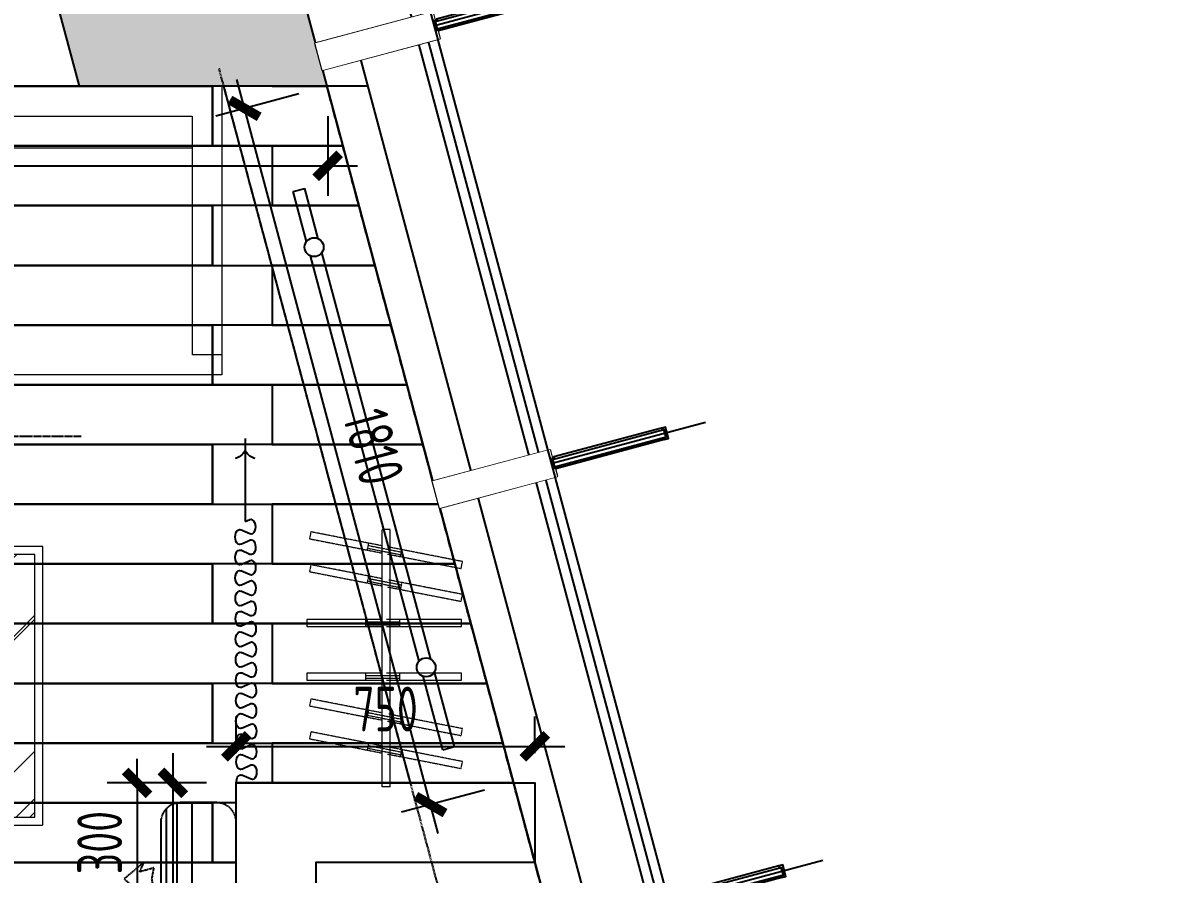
# Model space of a CAD drawing. Header units: millimetres. Extents: x 101598 to 258742, y -131098 to 15111.
# Drawn here: x 249569 to 252412, y -90210 to -88070 of the extents above; entities that cross this region are included whole.
import ezdxf
from ezdxf.xclip import XClip

# ---------------------------------------------------------------- set-up
doc = ezdxf.new("R2010")
doc.units = ezdxf.units.MM
doc.header["$LTSCALE"] = 10
doc.header["$XCLIPFRAME"] = 2
doc.set_wipeout_variables(frame=1)
for name, pattern in [('CENTER2', [1.125, 0.75, -0.125, 0.125, -0.125]), ('DASH', [0.35, 0.25, -0.1]), ('HIDDEN2', [0.1875, 0.125, -0.0625])]:
    doc.linetypes.add(name, pattern=pattern)
doc.layers.get('DEFPOINTS').update_dxf_attribs({"color": 251})
for name, color, linetype in [('0-COLLA', 1, 'Continuous'), ('C天-AC', 1, 'Continuous'), ('Z-C天-AC(分体)', 1, 'HIDDEN2'), ('Z-C天-CEIL', 1, 'Continuous'), ('Z-C天-LITEDIM', 1, 'Continuous'), ('Z-F平-FLOOR2-HATCH', 8, 'Continuous'), ('Z-P平-CURT', 1, 'Continuous'), ('Z-P平-WALL1', 5, 'Continuous'), ('Z-P平-WALLDIM', 1, 'Continuous'), ('Z-建筑-门窗', 1, 'Continuous'), ('Z-梁图', 2, 'Continuous'), ('玻璃', 30, 'Continuous'), ('立剖面看线', 123, 'Continuous')]:
    doc.layers.add(name, color=color, linetype=linetype)
doc.layers.add('DIM_MODI', color=6, linetype='Continuous', plot=False)
doc.layers.add('Z-P平-FURN1', color=3, linetype='HIDDEN2', lineweight=0)
doc.styles.add('MD(DimT)', font='ARCHS.SHX', dxfattribs={"width": 0.8, "bigfont": 'hza.shx'})
doc.dimstyles.new('MD-DIM_75', dxfattribs={"dimscale": 75, "dimtxt": 1.5, "dimasz": 0.8, "dimexe": 1, "dimexo": 1, "dimgap": 0.5, "dimtad": 1, "dimdec": 0, "dimzin": 0, "dimdsep": 46, "dimtxsty": 'MD(DimT)', "dimblk": 'ARCHTICK', "dimcen": 0.09, "dimdle": 1, "dimclrd": 1, "dimclre": 1, "dimclrt": 2, "dimadec": 0, "dimazin": 0, "dimtfac": 1, "dimtdec": 0, "dimtix": 1, "dimtmove": 2, "dimatfit": 3, "dimldrblk": 'ARCHTICK', "dimfxl": 8, "dimfxlon": 1, "dimtolj": 1, "dimtzin": 0, "dimarcsym": 0})

# ---------------------------------------------------------------- blocks, each defined once
blk = doc.blocks.new('TYRTYRE')
at = {"layer": 'Z-梁图', "linetype": 'DASH'}
for p, q in [((259204.1, -88588.9), (266184.9, -88588.9)), ((268128.2, -94488.9), (266547.3, -88588.9)), ((268387, -94488.9), (266806.1, -88588.9))]:
    blk.add_line(p, q, dxfattribs=at)
blk = doc.blocks.new('_ArchTick')
at = {"color": 0, "linetype": 'ByBlock', "const_width": 0.4}
blk.add_lwpolyline([(-0.5, -0.5), (0.5, 0.5)], dxfattribs=at)
blk = doc.blocks.new('*D174')
at = {"layer": 'DEFPOINTS', "color": 0, "transparency": 16777216}
for p in [(245695.4, -88230.1), (250335, -88230.1), (250335, -88430.1)]:
    blk.add_point(p, dxfattribs=at)
at = {"layer": 'Z-P平-WALLDIM', "color": 1, "lineweight": -2, "transparency": 16777216}
for p, q in [((245695.4, -88305.1), (245695.4, -88505.1)), ((250335, -88305.1), (250335, -88505.1)), ((245620.4, -88430.1), (250410, -88430.1))]:
    blk.add_line(p, q, dxfattribs=at)
at = {"layer": 'Z-P平-WALLDIM', "color": 1, "lineweight": -2, "transparency": 16777216, "xscale": 60, "yscale": 60, "zscale": 60, "rotation": 180}
blk.add_blockref('_ArchTick', (245695.4, -88430.1), dxfattribs=at)
at = {"layer": 'Z-P平-WALLDIM', "color": 1, "lineweight": -2, "transparency": 16777216, "xscale": 60, "yscale": 60, "zscale": 60}
blk.add_blockref('_ArchTick', (250335, -88430.1), dxfattribs=at)
at = {"layer": 'Z-P平-WALLDIM', "color": 2, "transparency": 16777216, "insert": (248015.2, -88336.3), "char_height": 112.5, "attachment_point": 5, "style": 'MD(DimT)'}
blk.add_mtext('\\A1;4640', dxfattribs=at)
blk = doc.blocks.new('ef')
at = {"layer": 'DIM_MODI', "color": 1}
blk.add_line((15, -400), (15, 300), dxfattribs=at)
at = {"layer": '玻璃'}
blk.add_lwpolyline([(5, -5), (25, -5), (25, -295), (5, -295)], close=True, dxfattribs=at)
at = {"layer": '立剖面看线'}
for p, q in [((0, -290), (0, -10)), ((30, -290), (30, -10))]:
    blk.add_line(p, q, dxfattribs=at)
for points in [[(0, -5), (-20, -5), (-20, 300), (50, 300), (50, -5), (30, -5), (30, 0), (0, 0), (0, -5), (0, -5)], [(0, 0), (30, 0), (30, -10)], [(0, -10), (0, 0)], [(30, -10), (25, -10), (25, -5), (5, -5), (5, -10), (0, -10)], [(5, -290), (5, -295), (25, -295), (25, -290)]]:
    blk.add_lwpolyline(points, dxfattribs=at)
blk.add_polyline3d([(5, -290, 0), (0, -290, 0), (0, -300, 0), (30, -300, 0), (30, -290, 0), (25, -290, 0)], dxfattribs=at)
blk.add_wipeout([(50, -5), (30, -5), (30, 0), (0, 0), (0, -5), (-20, -5), (-20, 300), (50, 300)]).dxf.layer = '立剖面看线'
blk = doc.blocks.new('dsgfes')
at = {"layer": 'Z-P平-CURT'}
for p, q in [((282912, -114466.1, 0), (282912, -114675.1, 0)), ((282912, -114675.1, 0), (282923.5, -114669.8, 0)), ((282923.6, -114705.9, 0), (282900.5, -114695.6, 0)), ((282900.7, -114731.7, 0), (282923.7, -114721.2, 0)), ((282923.9, -114757.3, 0), (282900.8, -114747, 0)), ((282901, -114783.1, 0), (282924, -114772.6, 0)), ((282924.1, -114808.6, 0), (282901, -114798.4, 0)), ((282901.2, -114834.4, 0), (282924.2, -114824, 0)), ((282924.4, -114860, 0), (282901.3, -114849.8, 0)), ((282901.5, -114885.8, 0), (282924.4, -114875.3, 0)), ((282924.6, -114911.4, 0), (282901.5, -114901.1, 0)), ((282901.7, -114937.2, 0), (282924.7, -114926.7, 0)), ((282924.9, -114962.8, 0), (282901.8, -114952.5, 0)), ((282901.9, -114988.5, 0), (282924.9, -114978.1, 0)), ((282925.1, -115014.1, 0), (282902, -115003.9, 0)), ((282902.2, -115039.9, 0), (282925.2, -115029.5, 0)), ((282925.3, -115065.5, 0), (282902.3, -115055.2, 0)), ((282902.4, -115091.3, 0), (282925.4, -115080.8, 0)), ((282925.6, -115116.9, 0), (282902.5, -115106.6, 0)), ((282902.7, -115142.7, 0), (282925.7, -115132.2, 0)), ((282925.8, -115168.2, 0), (282902.7, -115158, 0)), ((282902.9, -115194, 0), (282925.9, -115183.6, 0)), ((282926.1, -115219.6, 0), (282903, -115209.4, 0)), ((282903.2, -115245.4, 0), (282926.1, -115234.9, 0)), ((282926.3, -115271, 0), (282903.2, -115260.7, 0)), ((282903.4, -115296.8, 0), (282926.4, -115286.3, 0)), ((282926.6, -115322.4, 0), (282903.5, -115312.1, 0)), ((282889.6, -115331.3, 0), (282915.1, -115331.1, 0))]:
    blk.add_line(p, q, dxfattribs=at)
at = {"layer": 'Z-P平-CURT', "extrusion": (7.86521e-19, 2.61427e-24, -1)}
for centre, major_axis, start_param, end_param in [((282882, -114443.1, 0), (-0.2, -73.7), -0.754423, -0.104277), ((282942.1, -114443.3, 0), (-0.2, -73.7), 0.103858, 0.754423), ((282926.4, -114687.9, 0), (0.1, -18.7), 2.879793, 6.544985), ((282897.8, -114713.7, 0), (0.1, -18.7), -0.261799, 3.403392), ((282926.7, -114739.2, 0), (0.1, -18.7), 2.879793, 6.544985), ((282898, -114765, 0), (0.1, -18.7), -0.261799, 3.403392), ((282926.9, -114790.6, 0), (0.1, -18.7), 2.879793, 6.544985), ((282898.2, -114816.4, 0), (0.1, -18.7), -0.261799, 3.403392), ((282927.2, -114842, 0), (0.1, -18.7), 2.879793, 6.544985), ((282898.5, -114867.8, 0), (0.1, -18.7), -0.261799, 3.403392), ((282898.7, -114919.2, 0), (0.1, -18.7), -0.261799, 3.403392), ((282927.4, -114893.3, 0), (0.1, -18.7), 2.879793, 6.544985), ((282927.6, -114944.7, 0), (0.1, -18.7), 2.879793, 6.544985), ((282899, -114970.5, 0), (0.1, -18.7), -0.261799, 3.403392), ((282927.9, -114996.1, 0), (0.1, -18.7), 2.879793, 6.544985), ((282899.2, -115021.9, 0), (0.1, -18.7), -0.261799, 3.403392), ((282928.1, -115047.5, 0), (0.1, -18.7), 2.879793, 6.544985), ((282899.5, -115073.3, 0), (0.1, -18.7), -0.261799, 3.403392), ((282928.4, -115098.8, 0), (0.1, -18.7), 2.879793, 6.544985), ((282899.7, -115124.7, 0), (0.1, -18.7), -0.261799, 3.403392), ((282899.9, -115176, 0), (0.1, -18.7), -0.261799, 3.403392), ((282928.6, -115150.2, 0), (0.1, -18.7), 2.879793, 6.544985), ((282928.9, -115201.6, 0), (0.1, -18.7), 2.879793, 6.544985), ((282900.2, -115227.4, 0), (0.1, -18.7), -0.261799, 3.403392), ((282929.1, -115253, 0), (0.1, -18.7), 2.879793, 6.544985), ((282900.4, -115278.8, 0), (0.1, -18.7), -0.261799, 3.403392), ((282929.4, -115304.3, 0), (0.1, -18.7), 2.879793, 6.544985), ((282900.7, -115330.1, 0), (0.1, -18.7), 1.513399, 3.403392)]:
    blk.add_ellipse(centre, major_axis=major_axis, ratio=0.596091, start_param=start_param, end_param=end_param, dxfattribs=at)
blk = doc.blocks.new('fgwetq')
at = {"layer": 'Z-P平-FURN1', "color": 8}
for p, q in [((283322.9, -114684.6, 0), (283302.9, -114684.6, 0)), ((283302.9, -115331.1, 0), (283302.9, -114684.6, 0)), ((283322.9, -115331.1, 0), (283322.9, -114684.6, 0)), ((283266, -114736.2, 0), (283269.4, -114718.8, 0)), ((283268.2, -114724.6, 0), (283351.8, -114741, 0)), ((283266.9, -114731.5, 0), (283350.5, -114747.9, 0)), ((283349.5, -114752.6, 0), (283352.9, -114735.2, 0)), ((283266, -114818.8, 0), (283269.4, -114801.4, 0)), ((283266.9, -114814.1, 0), (283350.5, -114830.5, 0)), ((283268.2, -114807.2, 0), (283351.8, -114823.6, 0)), ((283349.5, -114835.2, 0), (283352.9, -114817.8, 0)), ((283262.2, -114928.5, 0), (283262.2, -114910.7, 0)), ((283262.2, -114916.7, 0), (283347.4, -114916.7, 0)), ((283262.2, -114923.7, 0), (283347.4, -114923.7, 0)), ((283347.4, -114928.5, 0), (283347.4, -114910.7, 0)), ((283262.2, -115063.1, 0), (283262.2, -115045.3, 0)), ((283262.2, -115051.2, 0), (283347.4, -115051.2, 0)), ((283262.2, -115058.2, 0), (283347.4, -115058.2, 0)), ((283347.4, -115063.1, 0), (283347.4, -115045.3, 0)), ((283266, -115156, 0), (283269.4, -115138.6, 0)), ((283266.9, -115151.3, 0), (283350.4, -115167.7, 0)), ((283268.2, -115144.4, 0), (283351.8, -115160.8, 0)), ((283349.5, -115172.4, 0), (283352.9, -115155, 0)), ((283266, -115238.6, 0), (283269.4, -115221.2, 0)), ((283266.9, -115233.9, 0), (283350.4, -115250.3, 0)), ((283268.2, -115227, 0), (283351.8, -115243.4, 0)), ((283349.5, -115255, 0), (283352.9, -115237.6, 0)), ((283322.9, -115331.1, 0), (283302.9, -115331.1, 0))]:
    blk.add_line(p, q, dxfattribs=at)
at = {"layer": 'Z-P平-FURN1', "color": 8, "elevation": 0}
for points in [[(283302.9, -114725.4), (283124, -114690.3), (283120.6, -114707.7), (283302.9, -114743.4)], [(283316.6, -114746.1), (283501.5, -114782.3), (283504.9, -114764.9), (283320, -114728.7)], [(283302.3, -114807.9), (283124, -114772.9), (283120.6, -114790.3), (283302.9, -114826)], [(283316.6, -114828.7), (283501.5, -114864.9), (283504.9, -114847.5), (283320, -114811.3)], [(283302.9, -114910.7), (283114.1, -114910.7), (283114.1, -114928.5), (283302.9, -114928.5)], [(283313.8, -114928.5), (283502.3, -114928.5), (283502.3, -114910.7), (283313.8, -114910.7)], [(283302.9, -115045.3), (283114.1, -115045.3), (283114.1, -115063.1), (283302.9, -115063.1)], [(283313.8, -115063.1), (283502.3, -115063.1), (283502.3, -115045.3), (283313.8, -115045.3)], [(283302.3, -115145.1), (283124, -115110.1), (283120.6, -115127.5), (283302.9, -115163.2)], [(283316.6, -115165.9), (283501.5, -115202.1), (283504.9, -115184.7), (283320, -115148.5)], [(283302.3, -115227.7), (283124, -115192.7), (283120.6, -115210.1), (283302.9, -115245.8)], [(283316.6, -115248.5), (283501.5, -115284.7), (283504.9, -115267.3), (283320, -115231.1)]]:
    blk.add_lwpolyline(points, dxfattribs=at)
blk = doc.blocks.new('A$C06655903')
at = {"extrusion": (0, 0, -1)}
for p, q in [((0, 2100), (725, 2100)), ((0, 0), (0, 2100)), ((675, 2100), (675, 2025)), ((725, 2100), (725, 0)), ((75, 75), (75, 2025)), ((75, 2025), (675, 2025)), ((675, 75), (75, 75)), ((675, 75), (675, 0)), ((725, 0), (0, 0))]:
    blk.add_line(p, q, dxfattribs=at)
at = {"color": 8, "linetype": 'HIDDEN2', "extrusion": (0, 0, -1)}
for p, q in [((155, 75), (155, 2025)), ((155, 1374.7), (725, 1374.7)), ((155, 725.3), (725, 725.3))]:
    blk.add_line(p, q, dxfattribs=at)
blk = doc.blocks.new('A$C6CB63ED4')
at = {"linetype": 'HIDDEN2'}
h = blk.add_hatch(dxfattribs=at)
h.set_pattern_fill('AR-RROOF', color=8, scale=10, angle=225, style=0)
h.set_pattern_definition([(315, (833964.5, -14680.86), (791.9596, -296.98485), [5250, -700, 1750, -350]), (315, (834417.4, -14886.27), (81.67083, 576.64558), [1050, -115.5, 2100, -262.5]), (315, (834298.62, -14594.24), (1452.75088, -1121.1178), [2800, -490, 1400, -350])])
h.paths.add_polyline_path([(680, 20), (680, 1180), (20, 1180), (20, 20)])
blk.add_lwpolyline([(700, 0), (700, 1200), (0, 1200), (0, 0)], close=True)
at = {"color": 8, "linetype": 'HIDDEN2'}
blk.add_lwpolyline([(680, 20), (680, 1180), (20, 1180), (20, 20)], close=True, dxfattribs=at)
blk = doc.blocks.new('空调26平面')
at = {"color": 8, "linetype": 'HIDDEN2'}
for p, q in [((0, 170.5), (900.3, 170.5)), ((3.6, 132.2), (896.6, 132.2)), ((15.7, 105.5), (884.6, 105.5))]:
    blk.add_line(p, q, dxfattribs=at)
at = {"linetype": 'HIDDEN2'}
blk.add_lwpolyline([(0, 231.9), (0, 141.9, 0.414214), (50, 91.9), (850.3, 91.9, 0.414214), (900.3, 141.9), (900.3, 231.9, 0.414214), (850.3, 281.9), (50, 281.9, 0.414214)], format="xyb", close=True, dxfattribs=at)
at = {"color": 8, "linetype": 'HIDDEN2'}
for points in [[(163.8, 75), (173.8, 39.2), (149.4, 50.2), (191.6, 0), (233.7, 50.2), (209.3, 39.2), (219.3, 75), (191.6, 69.9)], [(422.4, 75), (432.4, 39.2), (408, 50.2), (450.1, 0), (492.3, 50.2), (467.9, 39.2), (477.9, 75), (450.1, 69.9)], [(785.9, 75), (775.9, 39.2), (800.3, 50.2), (758.2, 0), (716, 50.2), (740.4, 39.2), (730.4, 75), (758.2, 69.9)]]:
    blk.add_lwpolyline(points, close=True, dxfattribs=at)
blk = doc.blocks.new('*U269')
at = {"layer": 'C天-AC', "color": 8}
blk.add_blockref('空调26平面', (0, 0), dxfattribs=at)
blk = doc.blocks.new('*D307')
at = {"layer": 'DEFPOINTS', "color": 0, "transparency": 16777216}
for p in [(250105.5, -89980.1), (249945.9, -90930.1), (250105.5, -90930.1)]:
    blk.add_point(p, dxfattribs=at)
at = {"layer": 'Z-P平-WALLDIM', "color": 1, "lineweight": -2, "transparency": 16777216}
for p, q in [((249945.9, -89905.1), (249945.9, -91005.1)), ((250030.5, -89980.1), (249870.9, -89980.1)), ((250030.5, -90930.1), (249870.9, -90930.1))]:
    blk.add_line(p, q, dxfattribs=at)
at = {"layer": 'Z-P平-WALLDIM', "color": 1, "lineweight": -2, "transparency": 16777216, "xscale": 60, "yscale": 60, "zscale": 60}
for p, rotation in [((249945.9, -89980.1), 90), ((249945.9, -90930.1), 270)]:
    blk.add_blockref('_ArchTick', p, dxfattribs=dict(at, rotation=rotation))
at = {"layer": 'Z-P平-WALLDIM', "color": 2, "transparency": 16777216, "insert": (249852.2, -90455.1), "char_height": 112.5, "attachment_point": 5, "rotation": 90, "style": 'MD(DimT)'}
blk.add_mtext('\\A1;950', dxfattribs=at)
blk = doc.blocks.new('*D308')
at = {"layer": 'DEFPOINTS', "color": 0, "transparency": 16777216}
for p in [(250855.5, -89888.4), (250105.5, -89980.1), (250855.5, -89980.1)]:
    blk.add_point(p, dxfattribs=at)
at = {"layer": 'Z-P平-WALLDIM', "color": 1, "lineweight": -2, "transparency": 16777216}
for p, q in [((250105.5, -89905.1), (250105.5, -89813.4)), ((250855.5, -89905.1), (250855.5, -89813.4)), ((250030.5, -89888.4), (250930.5, -89888.4))]:
    blk.add_line(p, q, dxfattribs=at)
at = {"layer": 'Z-P平-WALLDIM', "color": 1, "lineweight": -2, "transparency": 16777216, "xscale": 60, "yscale": 60, "zscale": 60, "rotation": 180}
blk.add_blockref('_ArchTick', (250105.5, -89888.4), dxfattribs=at)
at = {"layer": 'Z-P平-WALLDIM', "color": 1, "lineweight": -2, "transparency": 16777216, "xscale": 60, "yscale": 60, "zscale": 60}
blk.add_blockref('_ArchTick', (250855.5, -89888.4), dxfattribs=at)
at = {"layer": 'Z-P平-WALLDIM', "color": 2, "transparency": 16777216, "insert": (250480.5, -89794.7), "char_height": 112.5, "attachment_point": 5, "style": 'MD(DimT)'}
blk.add_mtext('\\A1;750', dxfattribs=at)
blk = doc.blocks.new('*D313')
at = {"layer": 'DEFPOINTS', "color": 0, "transparency": 16777216}
for p in [(250335, -88230.1), (250126.3, -88285.8), (250801.9, -89979.1)]:
    blk.add_point(p, dxfattribs=at)
at = {"layer": 'Z-P平-WALLDIM', "color": 1, "lineweight": -2, "transparency": 16777216}
for p, q in [((250612.5, -90107.2), (250106.9, -88213.3)), ((250262.5, -88249.4), (250053.8, -88305.1)), ((250729.4, -89998.4), (250520.7, -90054.1))]:
    blk.add_line(p, q, dxfattribs=at)
at = {"layer": 'Z-P平-WALLDIM', "color": 1, "lineweight": -2, "transparency": 16777216, "xscale": 60, "yscale": 60, "zscale": 60}
for p, rotation in [((250126.3, -88285.8), 104.9470375913141), ((250593.2, -90034.8), 284.9470375913141)]:
    blk.add_blockref('_ArchTick', p, dxfattribs=dict(at, rotation=rotation))
at = {"layer": 'Z-P平-WALLDIM', "color": 2, "transparency": 16777216, "insert": (250450.3, -89136.1), "char_height": 112.5, "attachment_point": 5, "rotation": 284.947, "style": 'MD(DimT)'}
blk.add_mtext('\\A1;1810', dxfattribs=at)
blk = doc.blocks.new('*D314')
at = {"layer": 'DEFPOINTS', "color": 0, "transparency": 16777216}
for p in [(250105.5, -89980.1), (249856, -90280.1), (250105.5, -90280.1)]:
    blk.add_point(p, dxfattribs=at)
at = {"layer": 'Z-梁图', "color": 1, "lineweight": -2, "transparency": 16777216}
for p, q in [((249856, -89980.1), (249856, -89920.1)), ((250030.5, -89980.1), (249781, -89980.1)), ((249856, -89980.1), (249856, -90280.1)), ((250030.5, -90280.1), (249781, -90280.1)), ((249856, -90280.1), (249856, -90340.1))]:
    blk.add_line(p, q, dxfattribs=at)
at = {"layer": 'Z-梁图', "color": 1, "lineweight": -2, "transparency": 16777216, "xscale": 60, "yscale": 60, "zscale": 60}
for p, rotation in [((249856, -89980.1), 270), ((249856, -90280.1), 90)]:
    blk.add_blockref('_ArchTick', p, dxfattribs=dict(at, rotation=rotation))
at = {"layer": 'Z-梁图', "color": 2, "transparency": 16777216, "insert": (249762.2, -90130.1), "char_height": 112.5, "attachment_point": 5, "rotation": 90, "style": 'MD(DimT)'}
blk.add_mtext('\\A1;300', dxfattribs=at)
blk = doc.blocks.new('A$C076F60D2')
at = {"color": 8}
blk.add_line((600, -150), (600, 0), dxfattribs=at)
for points in [[(0, -900), (150, -900), (150, 0), (0, 0)], [(300, -900), (450, -900), (450, 0), (300, 0)]]:
    blk.add_lwpolyline(points, close=True, dxfattribs=at)
for points in [[(300, -900), (300, -150), (150, -150), (150, -900)], [(600, -900), (600, -150), (450, -150), (450, -900)]]:
    blk.add_lwpolyline(points, dxfattribs=at)
blk = doc.blocks.new('A$C57FE0F12')
at = {"color": 8}
for p, q in [((11830.4, 2300), (11680.4, 2300)), ((11830.4, 1700), (11680.4, 1700)), ((11830.4, 1100), (11680.4, 1100)), ((11830.4, 500), (11680.4, 500))]:
    blk.add_line(p, q, dxfattribs=at)
for points in [[(11680.4, 2300), (11680.4, 2450), (10780.4, 2450), (10780.4, 2300)], [(12580.4, 2300), (12580.4, 2450), (11680.4, 2450), (11680.4, 2300)], [(11680.4, 2000), (11680.4, 2150), (10780.4, 2150), (10780.4, 2000)], [(12580.4, 2000), (12580.4, 2150), (11680.4, 2150), (11680.4, 2000)], [(11680.4, 1700), (11680.4, 1850), (10780.4, 1850), (10780.4, 1700)], [(12580.4, 1700), (12580.4, 1850), (11680.4, 1850), (11680.4, 1700)], [(11680.4, 1400), (11680.4, 1550), (10780.4, 1550), (10780.4, 1400)], [(12580.4, 1400), (12580.4, 1550), (11680.4, 1550), (11680.4, 1400)], [(11680.4, 1100), (11680.4, 1250), (10780.4, 1250), (10780.4, 1100)], [(12580.4, 1100), (12580.4, 1250), (11680.4, 1250), (11680.4, 1100)], [(11680.4, 800), (11680.4, 950), (10780.4, 950), (10780.4, 800)], [(12580.4, 800), (12580.4, 950), (11680.4, 950), (11680.4, 800)], [(11680.4, 500), (11680.4, 650), (10780.4, 650), (10780.4, 500)], [(12580.4, 500), (12580.4, 650), (11680.4, 650), (11680.4, 500)]]:
    blk.add_lwpolyline(points, close=True, dxfattribs=at)
for points in [[(11680.4, 2300), (10930.4, 2300), (10930.4, 2150), (11680.4, 2150)], [(12580.4, 2300), (11830.4, 2300), (11830.4, 2150), (12580.4, 2150)], [(11680.4, 2000), (10930.4, 2000), (10930.4, 1850), (11680.4, 1850)], [(12580.4, 2000), (11830.4, 2000), (11830.4, 1850), (12580.4, 1850)], [(11680.4, 1700), (10930.4, 1700), (10930.4, 1550), (11680.4, 1550)], [(12580.4, 1700), (11830.4, 1700), (11830.4, 1550), (12580.4, 1550)], [(11680.4, 1400), (10930.4, 1400), (10930.4, 1250), (11680.4, 1250)], [(12580.4, 1400), (11830.4, 1400), (11830.4, 1250), (12580.4, 1250)], [(11680.4, 1100), (10930.4, 1100), (10930.4, 950), (11680.4, 950)], [(12580.4, 1100), (11830.4, 1100), (11830.4, 950), (12580.4, 950)], [(11680.4, 800), (10930.4, 800), (10930.4, 650), (11680.4, 650)], [(12580.4, 800), (11830.4, 800), (11830.4, 650), (12580.4, 650)], [(11680.4, 500), (10930.4, 500), (10930.4, 350), (11680.4, 350)]]:
    blk.add_lwpolyline(points, dxfattribs=at)
at = {"rotation": 90}
for p in [(10780.4, 2300), (11680.4, 2300), (10780.4, 1700), (11680.4, 1700), (10780.4, 1100), (11680.4, 1100), (10780.4, 500), (11680.4, 500), (10780.4, -100), (11680.4, -100)]:
    blk.add_blockref('A$C076F60D2', p, dxfattribs=at)

msp = doc.modelspace()

# ---------------------------------------------------------------- hatches: boundary and pattern name
at = {"layer": 'Z-P平-WALL1'}
h = msp.add_hatch(color=252, dxfattribs=at)
h.dxf.hatch_style = 1
h.paths.add_polyline_path([(249711.8, -88230.1), (249604.6, -87830.1), (250225.8, -87830.1), (250333, -88230.1)])

# ---------------------------------------------------------------- linework, layer by layer
at = {"layer": 'Z-C天-CEIL', "color": 2}
for p, q in [((250282.2, -88619.9, 0), (250248.6, -88494.8, 0)), ((250311.4, -88613.3, 0), (250277.6, -88487.1, 0)), ((250564.6, -89674.1, 0), (250291.9, -88656.5, 0)), ((250653.3, -89889, 0), (250603, -89701.5, 0)), ((250624.3, -89896.8, 0), (250574.9, -89712.3, 0))]:
    msp.add_line(p, q, dxfattribs=at)
at = {"layer": 'Z-C天-CEIL', "color": 2, "elevation": 0}
for points in [[(250248.6, -88494.8), (250277.6, -88487.1)], [(250624.3, -89896.8), (250653.3, -89889)]]:
    msp.add_lwpolyline(points, dxfattribs=at)
at = {"layer": 'Z-C天-CEIL', "color": 2}
for centre in [(250300.9, -88634.5), (250582.4, -89689.9, 0)]:
    msp.add_circle(centre, 23.7, dxfattribs=at)
at = {"layer": 'Z-C天-LITEDIM', "color": 8, "linetype": 'CENTER2'}
msp.add_line((249715.8, -89110.1, 0), (245890.7, -89110.1, 0), dxfattribs=at)
at = {"layer": 'Z-P平-WALL1'}
for points in [[(249711.8, -88230.1), (249604.6, -87830.1), (250225.8, -87830.1), (250333, -88230.1)], [(250396.4, -91430.3), (250105.5, -91430.1), (250105.5, -89980.1), (250855.5, -89980.1), (250855.5, -90180.1), (250305.5, -90180.1), (250305.4, -91229.8), (250396.4, -91229.9)]]:
    msp.add_lwpolyline(points, close=True, dxfattribs=at)
msp.add_lwpolyline([(250436.5, -88230.1), (245695.4, -88230.1), (245695.4, -89810.1)], dxfattribs=at)
at = {"layer": 'Z-建筑-门窗'}
for points in [[(250279.4, -88030.1), (252021, -94530.1), (243845.9, -94530.1)], [(243845.9, -94630), (252151.4, -94630), (250416.6, -88155.9), (250609.8, -88104.2)]]:
    msp.add_lwpolyline(points, dxfattribs=at)
at = {"layer": 'Z-建筑-门窗', "color": 8}
for points in [[(250564.1, -88030.1), (252379.4, -94805.1), (243845.9, -94805.1)], [(250538.2, -88030.1), (252346.9, -94780.1), (243845.9, -94780.1)]]:
    msp.add_lwpolyline(points, dxfattribs=at)

# ---------------------------------------------------------------- block references
at = {"layer": '0-COLLA'}
msp.add_blockref('fgwetq', (-32831.2, 25340.8, 0), dxfattribs=at)
at = {"layer": 'Z-C天-AC(分体)', "linetype": 'HIDDEN2', "rotation": 270.0000000000001}
msp.add_blockref('*U269', (249823.6, -90029.8), dxfattribs=at)
at = {"layer": 'Z-F平-FLOOR2-HATCH'}
ref = msp.add_blockref('A$C57FE0F12', (238365, -90680.1), dxfattribs=at)
XClip(ref).set_block_clipping_path([(4850.2586946878, -649.9982653599), (4850.258694691, 870.0023658263), (7330.4142754963, 870.0023658214), (7330.4142754995, 2450.0017346402), (11967.9788845563, 2450.0017128248), (12436.8896492318, 700.0017346326), (11740.4762724288, 700.0017346336), (11740.4762724274, -250.0012082988), (9604.4925151633, -250.0011941481), (9604.4925151633, -1349.9982653824), (9124.491669325, -1349.9982653824), (9124.4916693248, -1339.9982653814), (8324.4916692167, -1339.9982653814), (8324.4916692167, -1349.9982653811), (8204.4904334117, -1349.998265381), (8204.4904334131, -249.9982653661), (7074.4904329389, -249.9982653646), (7074.3707819836, -650.4445024694), (4850.2586946878, -650.4445024646)])
at = {"layer": 'Z-P平-CURT'}
msp.add_blockref('dsgfes', (-32784.1, 25351.2, 0), dxfattribs=at)
at = {"layer": 'Z-P平-FURN1', "color": 8, "rotation": 270}
for name, p in [('A$C06655903', (247969.5, -88230.1)), ('A$C6CB63ED4', (248419.5, -89386.2))]:
    msp.add_blockref(name, p, dxfattribs=at)
at = {"layer": 'Z-梁图', "linetype": 'DASH'}
msp.add_blockref('TYRTYRE', (-16473.1, 358.8), dxfattribs=at)

# ---------------------------------------------------------------- dimensions: what is measured, and where the dimension line sits
at = {"layer": 'Z-P平-WALLDIM'}
for base, p1, p2, picture, middle in [((250335, -88430.1), (245695.4, -88230.1), (250335, -88230.1), '*D174', (248015.2, -88336.3)), ((250855.5, -89888.4), (250105.5, -89980.1), (250855.5, -89980.1), '*D308', (250480.5, -89794.7))]:
    dim = msp.add_linear_dim(base=base, p1=p1, p2=p2, dimstyle='MD-DIM_75', dxfattribs=at)
    dim.commit()
    dim.dimension.update_dxf_attribs({"geometry": picture, "text_midpoint": middle})
dim = msp.add_linear_dim(base=(249945.9, -90930.1), p1=(250105.5, -89980.1), p2=(250105.5, -90930.1), angle=90, dimstyle='MD-DIM_75', dxfattribs=at)
dim.commit()
dim.dimension.update_dxf_attribs({"geometry": '*D307', "text_midpoint": (249852.2, -90455.1)})
at = {"layer": 'Z-梁图'}
dim = msp.add_aligned_dim(p1=(250105.5, -89980.1), p2=(250105.5, -90280.1), distance=-249.5, dimstyle='MD-DIM_75', dxfattribs=at)
dim.commit()
dim.dimension.update_dxf_attribs({"geometry": '*D314', "text_midpoint": (249762.2, -90130.1)})

# ---------------------------------------------------------------- next in the draw order: block references
at = {"layer": '立剖面看线', "rotation": 104.9999903399014}
for p in [(250606.7, -88092.8), (250901.4, -89192.8), (251196.2, -90292.8)]:
    msp.add_blockref('ef', p, dxfattribs=at)

# ---------------------------------------------------------------- next in the draw order: linework, layer by layer
at = {"layer": 'Z-C天-CEIL', "linetype": 'DASH'}
msp.add_line((250543.1, -89980.1, 0), (250062, -88184.7, -0.1), dxfattribs=at)
at = {"layer": 'Z-C天-CEIL', "color": 2}
msp.add_line((250594.4, -89669.5, 0), (250320.6, -88647.6, 0), dxfattribs=at)
at = {"layer": 'Z-建筑-门窗'}
msp.add_line((252412, -94830.1), (250590, -88030.1), dxfattribs=at)

# ---------------------------------------------------------------- next in the draw order: dimensions: what is measured, and where the dimension line sits
at = {"layer": 'Z-P平-WALLDIM'}
dim = msp.add_aligned_dim(p1=(250801.9, -89979.1), p2=(250335, -88230.1), distance=216, dimstyle='MD-DIM_75', dxfattribs=at)
dim.commit()
dim.dimension.update_dxf_attribs({"geometry": '*D313', "text_midpoint": (250450.3, -89136.1)})

doc.saveas('drawing.dxf')
